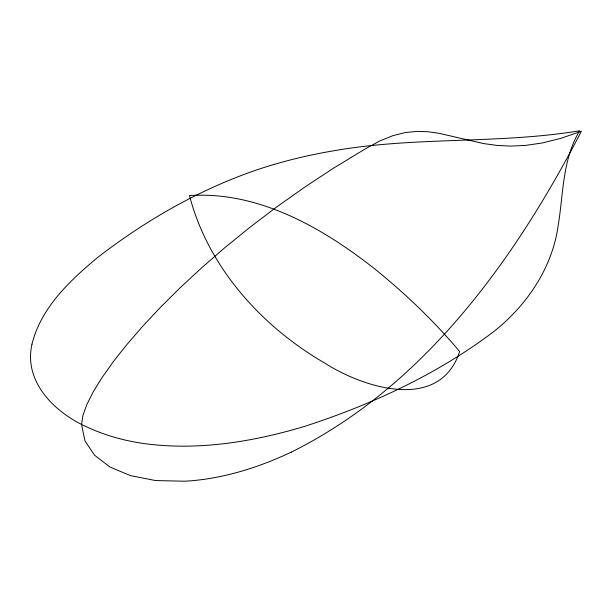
<?xml version="1.0" encoding="UTF-8"?>
<svg xmlns="http://www.w3.org/2000/svg" width="612" height="612" viewBox="0 0 612 612"><rect width="100%" height="100%" fill="white"/><g stroke="black" fill="none" stroke-linecap="round" stroke-linejoin="round"><path stroke-width="0.92" d="M291.205 452.161C424.231 386.157 514.646 259.924 581.4 131.22L560.852 138.35L542.308 142.963L525.555 145.419L510.347 146.1L496.47 145.358L483.679 143.575L438.873 133.271L428.117 131.748L417.07 131.381L405.511 132.529L393.21 135.566L379.937 140.859L365.463 148.777L334.397 167.627L304.692 187.15L276.433 207.154L249.711 227.457L224.619 247.86L201.241 268.171L179.676 288.206L160 307.775L142.313 326.686L126.699 344.74L113.251 361.761L102.051 377.55L93.2 391.917L86.774 404.677L82.872 415.632L81.587 424.598L84.984 440.938L94.615 455.259L109.946 467.01L130.425 475.623L155.517 480.55L184.679 481.223A474.774 272.241 -60.3 0 0 291.197 452.169M31.977 344.181C23.019 383.296 57.191 414.783 90.117 428.4A143.942 83.102 0 0 0 143.3 443.463C197.515 450.99 252.618 441.963 304.631 426.365C371.43 404.716 436.387 374.705 492.698 332.4C526.657 305.931 552.491 267.941 558.305 224.711C563.461 193.094 562.497 159.066 579.671 130.777C499.675 144.034 417.851 136.583 337.855 150.108A342.643 197.821 0 0 0 256.29 170.06C198.946 189.758 145.702 220.351 97.813 257.361C69.913 280.594 40.966 307.622 31.977 344.181M459.666 351.548C439.821 412.128 364.025 388.184 324.819 363.115C261.584 326.502 208.118 267.329 189.483 195.557C258.822 191.051 322.447 227.763 375.141 269.211C405.733 294.005 434.329 321.377 459.666 351.548"/></g></svg>
